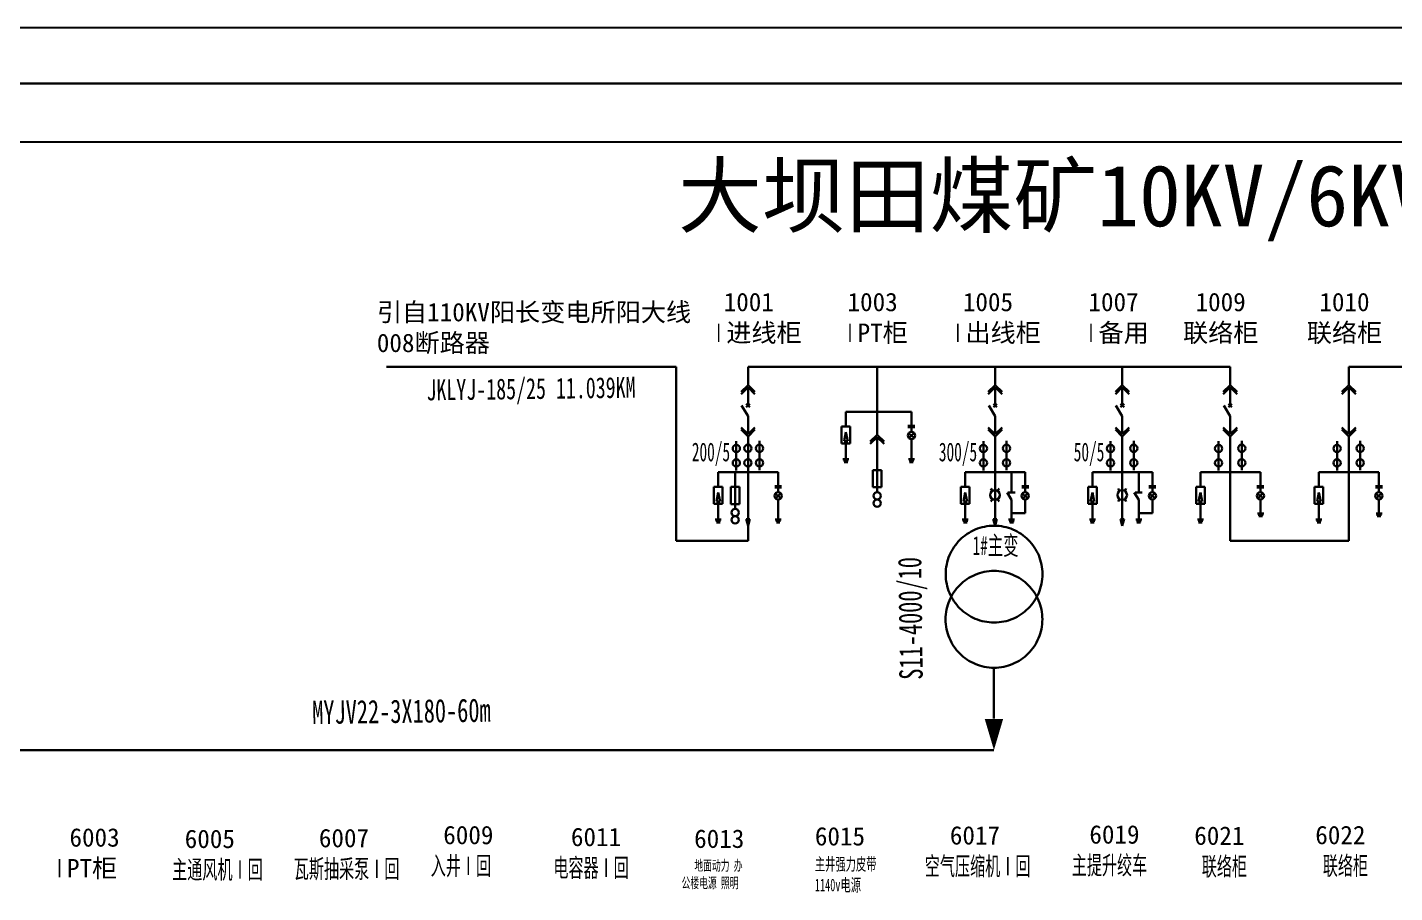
# Model space of a CAD drawing. Header units: millimetres. Extents: x -10061 to 3337, y -3023 to -418.
# Drawn here: x -9393.7 to -9066.7, y -2285.2 to -2078.4 of the extents above; entities that cross this region are included whole.
import ezdxf
from ezdxf.lldxf.tags import DXFTag

# ---------------------------------------------------------------- set-up
doc = ezdxf.new("R2010")
doc.units = ezdxf.units.MM
doc.linetypes.add('ACAD_ISO04W100', pattern=[30, 24, -3, 0, -3])
doc.layers.add('图框内框', color=16, linetype='Continuous', lineweight=100)
doc.layers.add('粗实线', color=7, linetype='Continuous', lineweight=30)
doc.styles.add('_宋体', font='', dxfattribs={"width": 0.6})
doc.styles.get("Standard").update_dxf_attribs({"font": 'txt', "bigfont": 'gbcbig.shx'})
doc.styles.add('仿宋_GB2312', font='', dxfattribs={"width": 0.7, "height": 3})
doc.styles.get('_宋体').set_extended_font_data('SimSun')
doc.styles.get('仿宋_GB2312').set_extended_font_data('FangSong_GB2312')
tags = doc.linetypes.add('ACAD_ISO02W100', pattern=[15, 12, -3]).pattern_tags.tags
tags[6:7] = [DXFTag(74, 4), DXFTag(75, 0), DXFTag(340, '0'), DXFTag(46, 1.0), DXFTag(50, 0.0), DXFTag(44, 0.0), DXFTag(45, 0.0)]
tags[4:5] = [DXFTag(74, 4), DXFTag(75, 0), DXFTag(340, '0'), DXFTag(46, 1.0), DXFTag(50, 0.0), DXFTag(44, 0.0), DXFTag(45, 0.0)]

msp = doc.modelspace()

# ---------------------------------------------------------------- linework, layer by layer
at = {"color": 0, "lineweight": -3}
msp.add_line((-10060.78, -2078.4), (-8149.48, -2078.4), dxfattribs=at)
at = {"layer": '图框内框', "color": 0, "lineweight": 30}
msp.add_line((-10043.2, -2091.86), (-8165.88, -2091.86), dxfattribs=at)
at = {"layer": '图框内框', "color": 0, "linetype": 'ACAD_ISO02W100', "lineweight": -3}
msp.add_line((-9457.16, -2105.76), (-8728.06, -2105.76), dxfattribs=at)
at = {"layer": '粗实线', "color": 0, "ltscale": 25}
for p, q in [((-9307.81, -2159.51), (-9238.52, -2159.51)), ((-9238.52, -2159.51), (-9238.52, -2201.09)), ((-9221.35, -2159.51), (-9106.06, -2159.51)), ((-9221.35, -2159.51), (-9221.35, -2163.89)), ((-9190.46, -2159.51), (-9190.46, -2175.79)), ((-9162.28, -2159.51), (-9162.28, -2163.89)), ((-9131.86, -2159.51), (-9131.86, -2163.89)), ((-9106.06, -2159.51), (-9106.06, -2163.89)), ((-9077.67, -2159.51), (-9077.67, -2163.89)), ((-8962.39, -2159.51), (-9077.67, -2159.51)), ((-9221.35, -2163.89), (-9223.01, -2165.52)), ((-9221.35, -2163.89), (-9219.69, -2165.52)), ((-9162.28, -2163.89), (-9163.94, -2165.52)), ((-9162.28, -2163.89), (-9160.61, -2165.52)), ((-9131.86, -2163.89), (-9133.52, -2165.52)), ((-9131.86, -2163.89), (-9130.2, -2165.52)), ((-9106.06, -2163.89), (-9107.73, -2165.52)), ((-9106.06, -2163.89), (-9104.4, -2165.52)), ((-9077.67, -2163.89), (-9079.33, -2165.52)), ((-9077.67, -2163.89), (-9076.01, -2165.52)), ((-9221.35, -2164.42), (-9223.01, -2166.06)), ((-9221.35, -2164.42), (-9219.69, -2166.06)), ((-9221.35, -2164.42), (-9221.35, -2168.79)), ((-9162.28, -2164.42), (-9163.94, -2166.06)), ((-9162.28, -2164.42), (-9160.61, -2166.06)), ((-9162.28, -2164.42), (-9162.28, -2168.79)), ((-9131.86, -2164.42), (-9133.52, -2166.06)), ((-9131.86, -2164.42), (-9130.2, -2166.06)), ((-9131.86, -2164.42), (-9131.86, -2168.79)), ((-9106.06, -2164.42), (-9107.73, -2166.06)), ((-9106.06, -2164.42), (-9104.4, -2166.06)), ((-9106.06, -2164.42), (-9106.06, -2168.79)), ((-9077.67, -2164.42), (-9079.33, -2166.06)), ((-9077.67, -2164.42), (-9076.01, -2166.06)), ((-9077.67, -2164.42), (-9077.67, -2171.29)), ((-9221.35, -2171.29), (-9222.88, -2168.79)), ((-9221.35, -2168.79), (-9221.77, -2168.39)), ((-9221.35, -2168.79), (-9221.77, -2169.2)), ((-9221.35, -2168.79), (-9220.93, -2168.39)), ((-9221.35, -2168.79), (-9220.93, -2169.2)), ((-9197.95, -2170.27), (-9197.95, -2173.77)), ((-9197.95, -2170.27), (-9182.27, -2170.27)), ((-9182.27, -2170.27), (-9182.27, -2173.66)), ((-9162.28, -2171.29), (-9163.8, -2168.79)), ((-9162.28, -2168.79), (-9162.69, -2168.39)), ((-9162.28, -2168.79), (-9162.69, -2169.2)), ((-9162.28, -2168.79), (-9161.86, -2168.39)), ((-9162.28, -2168.79), (-9161.86, -2169.2)), ((-9131.86, -2171.29), (-9133.39, -2168.79)), ((-9131.86, -2168.79), (-9132.28, -2168.39)), ((-9131.86, -2168.79), (-9132.28, -2169.2)), ((-9131.86, -2168.79), (-9131.44, -2168.39)), ((-9131.86, -2168.79), (-9131.44, -2169.2)), ((-9106.06, -2171.29), (-9107.59, -2168.79)), ((-9106.06, -2168.79), (-9106.48, -2168.39)), ((-9106.06, -2168.79), (-9106.48, -2169.2)), ((-9106.06, -2168.79), (-9105.65, -2168.39)), ((-9106.06, -2168.79), (-9105.65, -2169.2)), ((-9221.35, -2175.65), (-9223.01, -2174.01)), ((-9221.35, -2171.29), (-9221.35, -2175.66)), ((-9221.35, -2175.65), (-9219.69, -2174.01)), ((-9198.97, -2173.77), (-9198.97, -2177.85)), ((-9197.95, -2173.77), (-9198.97, -2173.77)), ((-9197.95, -2173.77), (-9196.93, -2173.77)), ((-9196.93, -2173.77), (-9196.93, -2177.85)), ((-9182.27, -2173.66), (-9183.11, -2173.66)), ((-9182.27, -2173.97), (-9183.11, -2173.97)), ((-9182.27, -2173.66), (-9181.43, -2173.66)), ((-9182.27, -2173.97), (-9181.43, -2173.97)), ((-9182.27, -2175.08), (-9182.27, -2173.97)), ((-9162.28, -2175.65), (-9163.94, -2174.01)), ((-9162.28, -2171.29), (-9162.28, -2175.66)), ((-9162.28, -2175.65), (-9160.61, -2174.01)), ((-9131.86, -2175.65), (-9133.52, -2174.01)), ((-9131.86, -2171.29), (-9131.86, -2175.66)), ((-9131.86, -2175.65), (-9130.2, -2174.01)), ((-9106.06, -2175.65), (-9107.73, -2174.01)), ((-9106.06, -2171.29), (-9106.06, -2175.66)), ((-9106.06, -2175.65), (-9104.4, -2174.01)), ((-9077.66, -2175.65), (-9079.33, -2174.01)), ((-9077.67, -2171.29), (-9077.67, -2175.66)), ((-9077.66, -2175.65), (-9076, -2174.01)), ((-9224.15, -2177.28), (-9224.15, -2184.28)), ((-9221.35, -2176.19), (-9223.01, -2174.55)), ((-9221.35, -2176.19), (-9219.69, -2174.55)), ((-9221.35, -2184.69), (-9221.35, -2176.19)), ((-9218.61, -2177.24), (-9218.61, -2184.24)), ((-9197.95, -2175.16), (-9198.4, -2177.32)), ((-9197.5, -2177.32), (-9198.4, -2177.32)), ((-9197.5, -2177.32), (-9197.95, -2175.16)), ((-9197.95, -2177.32), (-9197.95, -2181.6)), ((-9190.46, -2175.79), (-9192.12, -2177.42)), ((-9190.46, -2176.33), (-9192.12, -2177.96)), ((-9190.46, -2175.79), (-9188.8, -2177.42)), ((-9190.46, -2176.33), (-9188.8, -2177.96)), ((-9190.46, -2176.33), (-9190.46, -2180.7)), ((-9182.98, -2175.44), (-9181.57, -2176.47)), ((-9182.88, -2176.58), (-9181.65, -2175.34)), ((-9182.27, -2176.83), (-9182.27, -2181.6)), ((-9165.07, -2177.28), (-9165.07, -2184.28)), ((-9162.28, -2176.19), (-9163.94, -2174.55)), ((-9162.28, -2176.19), (-9160.61, -2174.55)), ((-9162.28, -2184.69), (-9162.28, -2176.19)), ((-9159.54, -2177.24), (-9159.54, -2184.24)), ((-9134.66, -2177.28), (-9134.66, -2184.28)), ((-9131.86, -2176.19), (-9133.52, -2174.55)), ((-9131.86, -2176.19), (-9130.2, -2174.55)), ((-9131.86, -2184.69), (-9131.86, -2176.19)), ((-9129.12, -2177.24), (-9129.12, -2184.24)), ((-9108.83, -2177.28), (-9108.83, -2184.28)), ((-9106.06, -2176.19), (-9107.73, -2174.55)), ((-9106.06, -2176.19), (-9104.4, -2174.55)), ((-9106.06, -2184.69), (-9106.06, -2176.19)), ((-9103.3, -2177.24), (-9103.3, -2184.24)), ((-9080.51, -2177.28), (-9080.51, -2184.28)), ((-9077.66, -2176.19), (-9079.33, -2174.55)), ((-9077.67, -2201.09), (-9077.67, -2176.19)), ((-9077.66, -2176.19), (-9076, -2174.55)), ((-9074.97, -2177.24), (-9074.97, -2184.24)), ((-9196.93, -2177.85), (-9198.97, -2177.85)), ((-9190.46, -2180.7), (-9190.46, -2189.51)), ((-9197.95, -2181.6), (-9198.68, -2181.6)), ((-9197.95, -2181.94), (-9198.53, -2181.94)), ((-9197.95, -2182.29), (-9198.39, -2182.29)), ((-9197.95, -2181.6), (-9197.22, -2181.6)), ((-9197.95, -2181.94), (-9197.37, -2181.94)), ((-9197.95, -2182.29), (-9197.51, -2182.29)), ((-9182.27, -2181.6), (-9183, -2181.6)), ((-9182.27, -2181.94), (-9182.85, -2181.94)), ((-9182.27, -2182.29), (-9182.71, -2182.29)), ((-9182.27, -2181.6), (-9181.54, -2181.6)), ((-9182.27, -2181.94), (-9181.69, -2181.94)), ((-9182.27, -2182.29), (-9181.83, -2182.29)), ((-9228.48, -2184.69), (-9228.48, -2188.18)), ((-9221.35, -2184.69), (-9228.48, -2184.69)), ((-9224.44, -2184.69), (-9224.44, -2193.5)), ((-9221.35, -2184.69), (-9214.14, -2184.69)), ((-9221.35, -2184.69), (-9221.35, -2189.81)), ((-9214.14, -2184.69), (-9214.14, -2188.07)), ((-9191.47, -2184.25), (-9191.47, -2188.33)), ((-9190.45, -2184.25), (-9191.47, -2184.25)), ((-9190.45, -2184.25), (-9189.43, -2184.25)), ((-9189.43, -2184.25), (-9189.43, -2188.33)), ((-9169.41, -2184.69), (-9169.41, -2188.18)), ((-9162.28, -2184.69), (-9169.41, -2184.69)), ((-9162.28, -2184.69), (-9155.07, -2184.69)), ((-9162.28, -2184.69), (-9162.28, -2189.81)), ((-9158.35, -2184.69), (-9158.35, -2189.49)), ((-9155.07, -2184.69), (-9155.07, -2188.07)), ((-9139, -2184.69), (-9139, -2188.18)), ((-9131.86, -2184.69), (-9139, -2184.69)), ((-9131.86, -2184.69), (-9124.65, -2184.69)), ((-9131.86, -2184.69), (-9131.86, -2189.81)), ((-9127.93, -2184.69), (-9127.93, -2189.49)), ((-9124.65, -2184.69), (-9124.65, -2188.07)), ((-9113.17, -2184.69), (-9113.17, -2188.18)), ((-9106.04, -2184.69), (-9113.17, -2184.69)), ((-9106.06, -2184.69), (-9106.06, -2189.81)), ((-9106.04, -2184.69), (-9098.83, -2184.69)), ((-9098.83, -2184.69), (-9098.83, -2188.07)), ((-9084.85, -2184.69), (-9084.85, -2188.18)), ((-9077.71, -2184.69), (-9084.85, -2184.69)), ((-9077.71, -2184.69), (-9070.51, -2184.69)), ((-9070.51, -2184.69), (-9070.51, -2188.07)), ((-9229.5, -2188.18), (-9229.5, -2192.26)), ((-9228.48, -2188.18), (-9229.5, -2188.18)), ((-9228.48, -2189.58), (-9228.93, -2191.73)), ((-9228.48, -2188.18), (-9227.46, -2188.18)), ((-9228.04, -2191.73), (-9228.48, -2189.58)), ((-9227.46, -2188.18), (-9227.46, -2192.26)), ((-9225.45, -2188.24), (-9225.45, -2192.32)), ((-9224.43, -2188.24), (-9225.45, -2188.24)), ((-9224.43, -2188.24), (-9223.41, -2188.24)), ((-9223.41, -2188.24), (-9223.41, -2192.32)), ((-9221.35, -2189.81), (-9221.35, -2196.71)), ((-9214.14, -2188.07), (-9214.98, -2188.07)), ((-9214.14, -2188.38), (-9214.98, -2188.38)), ((-9214.86, -2189.86), (-9213.45, -2190.89)), ((-9214.75, -2191), (-9213.53, -2189.75)), ((-9214.14, -2188.07), (-9213.31, -2188.07)), ((-9214.14, -2188.38), (-9213.31, -2188.38)), ((-9214.14, -2189.5), (-9214.14, -2188.38)), ((-9189.43, -2188.33), (-9191.47, -2188.33)), ((-9170.43, -2188.18), (-9170.43, -2192.26)), ((-9169.41, -2188.18), (-9170.43, -2188.18)), ((-9169.41, -2189.58), (-9169.86, -2191.73)), ((-9169.41, -2188.18), (-9168.39, -2188.18)), ((-9168.96, -2191.73), (-9169.41, -2189.58)), ((-9168.39, -2188.18), (-9168.39, -2192.26)), ((-9162.92, -2189.22), (-9163.27, -2188.65)), ((-9162.28, -2189.81), (-9162.28, -2196.71)), ((-9161.69, -2189.21), (-9161.31, -2188.6)), ((-9158.35, -2191.3), (-9159.4, -2189.58)), ((-9158.35, -2189.58), (-9159.19, -2189.58)), ((-9158.35, -2189.58), (-9157.51, -2189.58)), ((-9155.07, -2188.07), (-9155.91, -2188.07)), ((-9155.07, -2188.38), (-9155.91, -2188.38)), ((-9155.78, -2189.86), (-9154.37, -2190.89)), ((-9155.68, -2191), (-9154.45, -2189.75)), ((-9155.07, -2188.07), (-9154.23, -2188.07)), ((-9155.07, -2188.38), (-9154.23, -2188.38)), ((-9155.07, -2189.5), (-9155.07, -2188.38)), ((-9140.02, -2188.18), (-9140.02, -2192.26)), ((-9139, -2188.18), (-9140.02, -2188.18)), ((-9139, -2189.58), (-9139.44, -2191.73)), ((-9139, -2188.18), (-9137.98, -2188.18)), ((-9138.55, -2191.73), (-9139, -2189.58)), ((-9137.98, -2188.18), (-9137.98, -2192.26)), ((-9132.5, -2189.22), (-9132.85, -2188.65)), ((-9131.86, -2189.81), (-9131.86, -2196.71)), ((-9131.27, -2189.21), (-9130.9, -2188.6)), ((-9127.93, -2191.3), (-9128.98, -2189.58)), ((-9127.93, -2189.58), (-9128.77, -2189.58)), ((-9127.93, -2189.58), (-9127.1, -2189.58)), ((-9124.65, -2188.07), (-9125.49, -2188.07)), ((-9124.65, -2188.38), (-9125.49, -2188.38)), ((-9125.37, -2189.86), (-9123.96, -2190.89)), ((-9125.27, -2191), (-9124.04, -2189.75)), ((-9124.65, -2188.07), (-9123.82, -2188.07)), ((-9124.65, -2188.38), (-9123.82, -2188.38)), ((-9124.65, -2189.5), (-9124.65, -2188.38)), ((-9114.19, -2188.18), (-9114.19, -2192.26)), ((-9113.17, -2188.18), (-9114.19, -2188.18)), ((-9113.17, -2189.58), (-9113.62, -2191.73)), ((-9113.17, -2188.18), (-9112.15, -2188.18)), ((-9112.72, -2191.73), (-9113.17, -2189.58)), ((-9112.15, -2188.18), (-9112.15, -2192.26)), ((-9106.06, -2189.81), (-9106.06, -2201.09)), ((-9098.83, -2188.07), (-9099.67, -2188.07)), ((-9098.83, -2188.38), (-9099.67, -2188.38)), ((-9099.54, -2189.86), (-9098.13, -2190.89)), ((-9099.44, -2191), (-9098.22, -2189.75)), ((-9098.83, -2188.07), (-9097.99, -2188.07)), ((-9098.83, -2188.38), (-9097.99, -2188.38)), ((-9098.83, -2189.5), (-9098.83, -2188.38)), ((-9085.87, -2188.18), (-9085.87, -2192.26)), ((-9084.85, -2188.18), (-9085.87, -2188.18)), ((-9084.85, -2189.58), (-9085.3, -2191.73)), ((-9084.85, -2188.18), (-9083.83, -2188.18)), ((-9084.4, -2191.73), (-9084.85, -2189.58)), ((-9083.83, -2188.18), (-9083.83, -2192.26)), ((-9070.51, -2188.07), (-9071.35, -2188.07)), ((-9070.51, -2188.38), (-9071.35, -2188.38)), ((-9071.22, -2189.86), (-9069.81, -2190.89)), ((-9071.12, -2191), (-9069.89, -2189.75)), ((-9070.51, -2188.07), (-9069.67, -2188.07)), ((-9070.51, -2188.38), (-9069.67, -2188.38)), ((-9070.51, -2189.5), (-9070.51, -2188.38)), ((-9227.46, -2192.26), (-9229.5, -2192.26)), ((-9228.04, -2191.73), (-9228.93, -2191.73)), ((-9228.48, -2191.73), (-9228.48, -2196.01)), ((-9223.41, -2192.32), (-9225.45, -2192.32)), ((-9214.14, -2191.25), (-9214.14, -2196.01)), ((-9168.39, -2192.26), (-9170.43, -2192.26)), ((-9168.96, -2191.73), (-9169.86, -2191.73)), ((-9169.41, -2191.73), (-9169.41, -2196.01)), ((-9162.92, -2191.14), (-9163.27, -2191.7)), ((-9161.69, -2191.15), (-9161.31, -2191.76)), ((-9158.35, -2191.29), (-9158.35, -2196.01)), ((-9155.07, -2191.25), (-9155.07, -2194.53)), ((-9137.98, -2192.26), (-9140.02, -2192.26)), ((-9138.55, -2191.73), (-9139.44, -2191.73)), ((-9139, -2191.73), (-9139, -2196.01)), ((-9132.5, -2191.14), (-9132.85, -2191.7)), ((-9131.27, -2191.15), (-9130.9, -2191.76)), ((-9127.93, -2191.29), (-9127.93, -2196.01)), ((-9124.65, -2191.25), (-9124.65, -2194.53)), ((-9112.15, -2192.26), (-9114.19, -2192.26)), ((-9112.72, -2191.73), (-9113.62, -2191.73)), ((-9113.17, -2191.73), (-9113.17, -2196.01)), ((-9098.83, -2191.25), (-9098.83, -2194.53)), ((-9083.83, -2192.26), (-9085.87, -2192.26)), ((-9084.4, -2191.73), (-9085.3, -2191.73)), ((-9084.85, -2191.73), (-9084.85, -2196.01)), ((-9070.51, -2191.25), (-9070.51, -2194.53)), ((-9228.48, -2196.01), (-9229.21, -2196.01)), ((-9228.48, -2196.36), (-9229.07, -2196.36)), ((-9228.48, -2196.71), (-9228.92, -2196.71)), ((-9228.48, -2196.01), (-9227.76, -2196.01)), ((-9228.48, -2196.36), (-9227.9, -2196.36)), ((-9228.48, -2196.71), (-9228.05, -2196.71)), ((-9221.35, -2195.91), (-9221.79, -2195.91)), ((-9221.35, -2197.51), (-9221.79, -2195.91)), ((-9221.35, -2195.91), (-9220.91, -2195.91)), ((-9220.91, -2195.91), (-9221.35, -2197.51)), ((-9214.14, -2196.01), (-9214.87, -2196.01)), ((-9214.14, -2196.36), (-9214.73, -2196.36)), ((-9214.14, -2196.71), (-9214.58, -2196.71)), ((-9214.14, -2196.01), (-9213.42, -2196.01)), ((-9214.14, -2196.36), (-9213.56, -2196.36)), ((-9214.14, -2196.71), (-9213.71, -2196.71)), ((-9169.41, -2196.01), (-9170.14, -2196.01)), ((-9169.41, -2196.36), (-9169.99, -2196.36)), ((-9169.41, -2196.71), (-9169.85, -2196.71)), ((-9169.41, -2196.01), (-9168.68, -2196.01)), ((-9169.41, -2196.36), (-9168.83, -2196.36)), ((-9169.41, -2196.71), (-9168.97, -2196.71)), ((-9162.28, -2195.91), (-9162.71, -2195.91)), ((-9162.28, -2197.51), (-9162.71, -2195.91)), ((-9162.28, -2195.91), (-9161.84, -2195.91)), ((-9161.84, -2195.91), (-9162.28, -2197.51)), ((-9158.34, -2196.04), (-9159.06, -2196.04)), ((-9158.34, -2196.39), (-9158.92, -2196.39)), ((-9158.34, -2196.74), (-9158.77, -2196.74)), ((-9158.35, -2194.53), (-9155.07, -2194.53)), ((-9158.34, -2196.04), (-9157.61, -2196.04)), ((-9158.34, -2196.39), (-9157.75, -2196.39)), ((-9158.34, -2196.74), (-9157.9, -2196.74)), ((-9139, -2196.01), (-9139.72, -2196.01)), ((-9139, -2196.36), (-9139.58, -2196.36)), ((-9139, -2196.71), (-9139.43, -2196.71)), ((-9139, -2196.01), (-9138.27, -2196.01)), ((-9139, -2196.36), (-9138.41, -2196.36)), ((-9139, -2196.71), (-9138.56, -2196.71)), ((-9131.86, -2195.91), (-9132.3, -2195.91)), ((-9131.86, -2197.51), (-9132.3, -2195.91)), ((-9131.86, -2195.91), (-9131.42, -2195.91)), ((-9131.42, -2195.91), (-9131.86, -2197.51)), ((-9127.92, -2196.04), (-9128.65, -2196.04)), ((-9127.92, -2196.39), (-9128.5, -2196.39)), ((-9127.92, -2196.74), (-9128.36, -2196.74)), ((-9127.93, -2194.53), (-9124.65, -2194.53)), ((-9127.92, -2196.04), (-9127.19, -2196.04)), ((-9127.92, -2196.39), (-9127.34, -2196.39)), ((-9127.92, -2196.74), (-9127.48, -2196.74)), ((-9113.17, -2196.01), (-9113.9, -2196.01)), ((-9113.17, -2196.36), (-9113.75, -2196.36)), ((-9113.17, -2196.71), (-9113.61, -2196.71)), ((-9113.17, -2196.01), (-9112.44, -2196.01)), ((-9113.17, -2196.36), (-9112.59, -2196.36)), ((-9113.17, -2196.71), (-9112.73, -2196.71)), ((-9098.78, -2194.56), (-9099.51, -2194.56)), ((-9098.78, -2194.91), (-9099.36, -2194.91)), ((-9098.78, -2195.26), (-9099.22, -2195.26)), ((-9098.78, -2194.56), (-9098.05, -2194.56)), ((-9098.78, -2194.91), (-9098.2, -2194.91)), ((-9098.78, -2195.26), (-9098.34, -2195.26)), ((-9084.85, -2196.01), (-9085.58, -2196.01)), ((-9084.85, -2196.36), (-9085.43, -2196.36)), ((-9084.85, -2196.71), (-9085.29, -2196.71)), ((-9084.85, -2196.01), (-9084.12, -2196.01)), ((-9084.85, -2196.36), (-9084.27, -2196.36)), ((-9084.85, -2196.71), (-9084.41, -2196.71)), ((-9070.46, -2194.56), (-9071.19, -2194.56)), ((-9070.46, -2194.91), (-9071.04, -2194.91)), ((-9070.46, -2195.26), (-9070.9, -2195.26)), ((-9070.46, -2194.56), (-9069.73, -2194.56)), ((-9070.46, -2194.91), (-9069.88, -2194.91)), ((-9070.46, -2195.26), (-9070.02, -2195.26)), ((-9221.35, -2201.09), (-9221.35, -2197.51)), ((-9238.52, -2201.09), (-9221.35, -2201.09)), ((-9106.06, -2201.09), (-9077.67, -2201.09)), ((-9162.55, -2251.13), (-9451.96, -2251.13))]:
    msp.add_line(p, q, dxfattribs=at)
at = {"layer": '粗实线', "color": 7, "linetype": 'ACAD_ISO04W100', "ltscale": 25}
msp.add_line((-9162.54, -2231.45), (-9162.54, -2243.57), dxfattribs=at)
at = {"layer": '粗实线', "color": 0, "ltscale": 25}
msp.add_lwpolyline([(-9162.55, -2243.68, 4.41, 0, 0), (-9162.55, -2251.13, 0, 0, 0)], format="xyseb", dxfattribs=at)
for centre, radius in [((-9182.27, -2175.95), 0.874), ((-9224.15, -2179.05), 0.874), ((-9221.37, -2179.01), 0.874), ((-9218.61, -2179.01), 0.874), ((-9165.07, -2179.05), 0.874), ((-9159.54, -2179.01), 0.874), ((-9134.66, -2179.05), 0.874), ((-9129.12, -2179.01), 0.874), ((-9108.83, -2179.05), 0.874), ((-9103.3, -2179.01), 0.874), ((-9080.51, -2179.05), 0.874), ((-9074.97, -2179.01), 0.874), ((-9224.15, -2182.51), 0.874), ((-9221.37, -2182.47), 0.874), ((-9218.61, -2182.47), 0.874), ((-9165.07, -2182.51), 0.874), ((-9159.54, -2182.47), 0.874), ((-9134.66, -2182.51), 0.874), ((-9129.12, -2182.47), 0.874), ((-9108.83, -2182.51), 0.874), ((-9103.3, -2182.47), 0.874), ((-9080.51, -2182.51), 0.874), ((-9074.97, -2182.47), 0.874), ((-9214.15, -2190.37), 0.874), ((-9190.46, -2190.38), 0.874), ((-9162.29, -2190.18), 1.15), ((-9155.07, -2190.37), 0.874), ((-9131.88, -2190.18), 1.15), ((-9124.66, -2190.37), 0.874), ((-9098.84, -2190.37), 0.874), ((-9070.51, -2190.37), 0.874), ((-9224.44, -2194.37), 0.874), ((-9190.46, -2192.11), 0.874), ((-9224.44, -2196.1), 0.874)]:
    msp.add_circle(centre, radius, dxfattribs=at)
at = {"layer": '粗实线', "color": 7, "linetype": 'ACAD_ISO04W100', "ltscale": 25}
for centre in [(-9162.51, -2209.08), (-9162.54, -2219.88)]:
    msp.add_circle(centre, 11.57, dxfattribs=at)

# ---------------------------------------------------------------- texts
at = {"color": 0, "lineweight": 15, "attachment_point": 1}
for s, insert, char_height, width in [('{\\fFangSong|b1|i0|c134|p49;大坝田煤矿10KV/6KV地面变电所}', (-9238.1, -2111.25), 14.7, 315.5648), ('{\\fFangSong|b0|i0|c134|p49;引自110KV阳长变电所阳大线008断路器}', (-9310.11, -2144.25), 4.41, 76.7415), ('{\\fFangSong|b0|i0|c134|p49; 1001\\P\\fSimSun|b0|i0|c134|p2;\\W0.6;Ⅰ\\fFangSong|b0|i0|c134|p49;\\W1;进线柜}', (-9230.17, -2141.83), 4.41, 23.2615), ('{\\fFangSong|b0|i0|c134|p49; 1003\\P\\fSimSun|b0|i0|c134|p2;\\W0.6; Ⅰ\\fFangSong|b0|i0|c134|p49;\\W1;PT柜}', (-9200.56, -2141.83), 4.41, 23.2615), ('{\\fFangSong|b0|i0|c134|p49; 1005\\P\\fSimSun|b0|i0|c134|p2;\\W0.6;Ⅰ\\fFangSong|b0|i0|c134|p49;\\W1;出线柜}', (-9172.98, -2141.83), 4.41, 26.1003), ('{\\fFangSong|b0|i0|c134|p49; 1007\\P\\fSimSun|b0|i0|c134|p2;\\W0.6; Ⅰ\\fFangSong|b0|i0|c134|p49;\\W1;备用}', (-9142.95, -2141.83), 4.41, 26.1003), ('{\\fFangSong|b0|i0|c134|p49; 1009\\P联络柜}', (-9117.34, -2141.83), 4.41, 26.1003), ('{\\fFangSong|b0|i0|c134|p49; 1010\\P联络柜}', (-9087.73, -2141.83), 4.41, 26.1003), ('{\\fFangSong|b0|i0|c134|p49;  6003\\P\\fSimSun|b0|i0|c134|p2;\\W0.6; Ⅰ\\fFangSong|b0|i0|c134|p49;\\W1;PT柜}', (-9389.61, -2269.8), 4.41, 23.2615), ('{\\fFangSong|b0|i0|c134|p49; 6005\\P\\fSimSun|b0|i0|c134|p2;\\W0.6;主通风机Ⅰ回}', (-9359.05, -2270.14), 4.41, 23.2615), ('{\\fFangSong|b0|i0|c134|p49;  6007\\P\\fSimSun|b0|i0|c134|p2;\\W0.6;瓦斯抽采泵Ⅰ回}', (-9329.97, -2269.95), 4.41, 26.5668), ('{\\fFangSong|b0|i0|c134|p49; 6009\\P\\fSimSun|b0|i0|c134|p2;\\W0.6;入井Ⅰ回}', (-9297.23, -2269.22), 4.41, 23.2615), ('{\\fFangSong|b0|i0|c134|p49;  6011\\P\\fSimSun|b0|i0|c134|p2;\\W0.6; 电容器Ⅰ回}', (-9269.7, -2269.68), 4.41, 23.2615), ('{\\fFangSong|b0|i0|c134|p49; 6013\\P\\fSimSun|b0|i0|c134|p2;\\H0.5669x;\\W0.6;   地面动力 办  公楼电源 照明}', (-9237.24, -2270.1), 4.41, 16.2964), ('{\\fFangSong|b0|i0|c134|p49;6015\\P\\fSimSun|b0|i0|c134|p2;\\H0.6803x;\\W0.6;主井强力皮带 1140v电源}', (-9205.37, -2269.52), 4.41, 19.2576), ('{\\fFangSong|b0|i0|c134|p49;  6017\\P\\fSimSun|b0|i0|c134|p2;\\W0.6;空气压缩机Ⅰ回}', (-9179.09, -2269.3), 4.41, 25.7438), ('{\\fFangSong|b0|i0|c134|p49;  6019\\P\\fSimSun|b0|i0|c134|p2;\\W0.6; 主提升绞车}', (-9145.73, -2269.08), 4.41, 23.2615), ('{\\fFangSong|b0|i0|c134|p49;6021\\P\\fSimSun|b0|i0|c134|p2;\\W0.6; 联络柜}', (-9114.65, -2269.38), 4.41, 23.2615), ('{\\fFangSong|b0|i0|c134|p49;6022\\P\\fSimSun|b0|i0|c134|p2;\\W0.6; 联络柜}', (-9085.71, -2269.22), 4.41, 23.2615)]:
    msp.add_mtext(s, dxfattribs=dict(at, insert=insert, char_height=char_height, width=width))
at = {"color": 7, "lineweight": 15, "width": 123.9863, "attachment_point": 5, "style": '仿宋_GB2312'}
for s, insert, char_height, rotation in [('JKLYJ-185/25 11.039KM', (-9273.24, -2165.34), 5, 0.7515), ('S11-4000/10', (-9181.87, -2219.65), 5.6, 90.7515), ('MYJV22-3X180-60m', (-9304.23, -2241.88), 5.6, 0.7515)]:
    msp.add_mtext(s, dxfattribs=dict(at, insert=insert, char_height=char_height, rotation=rotation))
at = {"layer": '粗实线', "color": 0, "ltscale": 25, "char_height": 4.483, "style": '_宋体'}
for s, insert, width, attachment_point in [('200/5', (-9225.64, -2177.63), 7.5752, 3), ('300/5', (-9166.57, -2177.63), 7.5752, 3), ('50/5', (-9136.15, -2177.63), 7.5752, 3), ('1#主变', (-9167.66, -2199.99), 35.3364, 1)]:
    msp.add_mtext(s, dxfattribs=dict(at, insert=insert, width=width, attachment_point=attachment_point))

doc.saveas('drawing.dxf')
